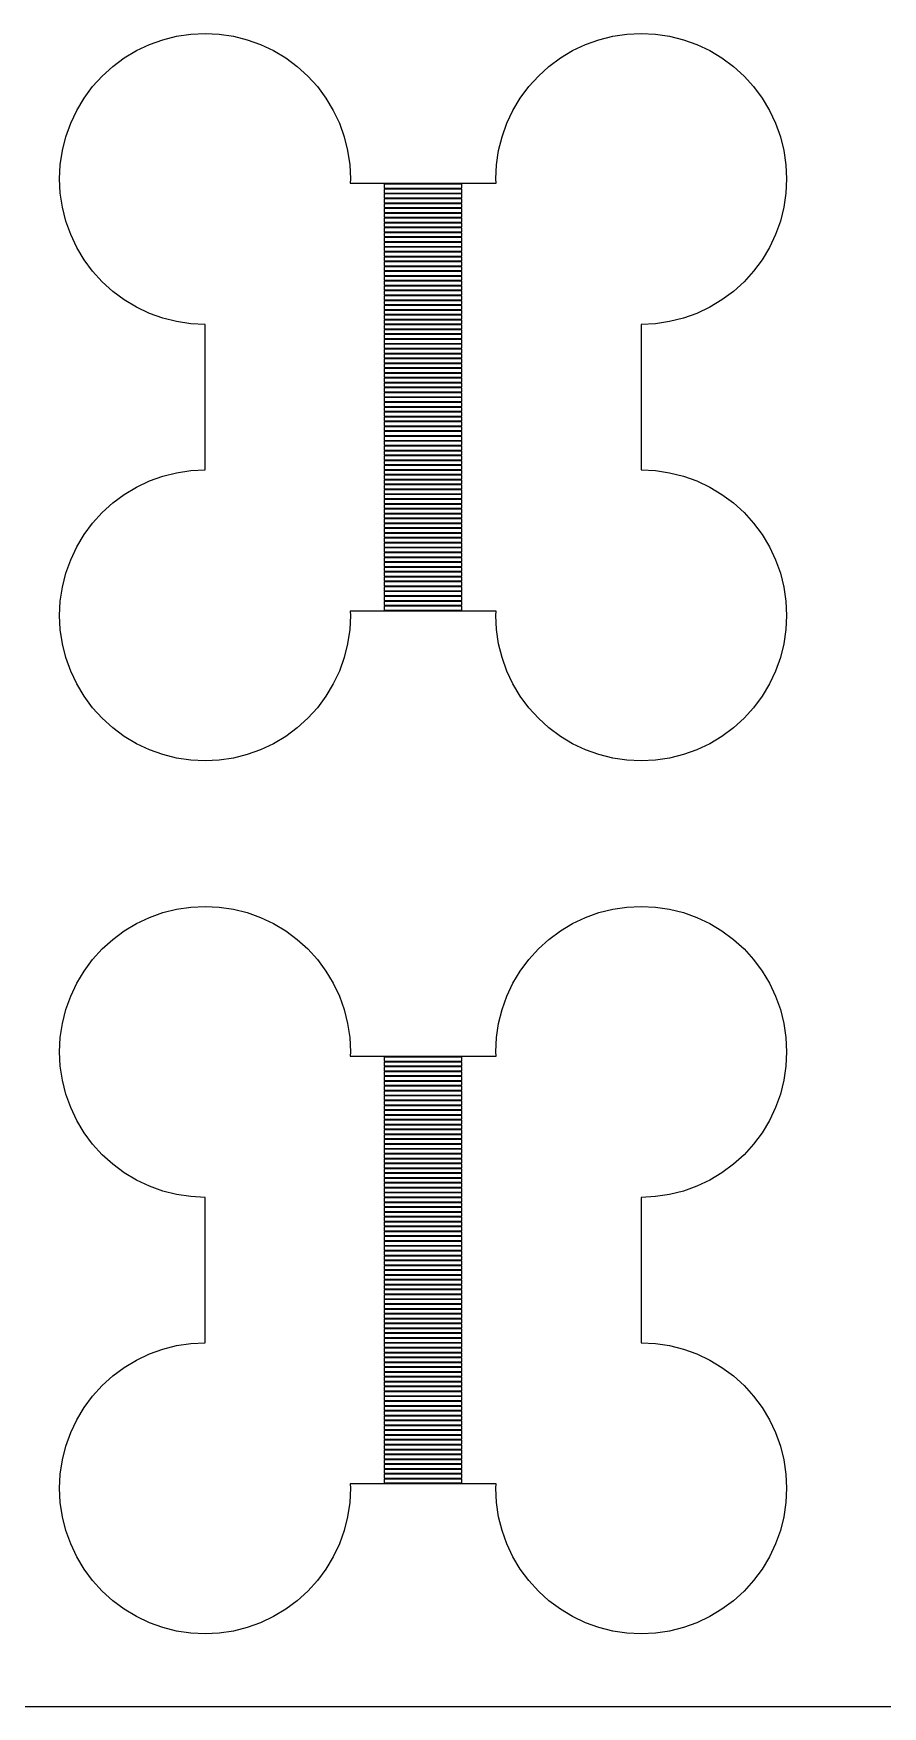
# Model space of a CAD drawing. Header units: metres. Extents: x -4 to 104, y -4 to 68.
# Drawn here: x 4.98 to 13.74, y -4.5 to 12.75 of the extents above; entities that cross this region are included whole.
import ezdxf

# ---------------------------------------------------------------- set-up
doc = ezdxf.new("R2010")
doc.units = ezdxf.units.M

msp = doc.modelspace()

# ---------------------------------------------------------------- linework, layer by layer
for p, q in [((6.04291, 12.5729), (6.17598, 12.6358)), ((6.17598, 12.6358), (6.31458, 12.6854)), ((6.31458, 12.6854), (6.45737, 12.7212)), ((6.45737, 12.7212), (6.60298, 12.7428)), ((6.60298, 12.7428), (6.75, 12.75)), ((6.75, 12.75), (6.89703, 12.7428)), ((6.89703, 12.7428), (7.04265, 12.7212)), ((7.04265, 12.7212), (7.18544, 12.6854)), ((7.18544, 12.6854), (7.32404, 12.6358)), ((7.32404, 12.6358), (7.45711, 12.5729)), ((10.5429, 12.5729), (10.676, 12.6358)), ((10.676, 12.6358), (10.8146, 12.6854)), ((10.8146, 12.6854), (10.9574, 12.7212)), ((10.9574, 12.7212), (11.103, 12.7428)), ((11.103, 12.7428), (11.25, 12.75)), ((11.25, 12.75), (11.397, 12.7428)), ((11.397, 12.7428), (11.5426, 12.7212)), ((11.5426, 12.7212), (11.6854, 12.6854)), ((11.6854, 12.6854), (11.824, 12.6358)), ((11.824, 12.6358), (11.9571, 12.5729)), ((5.79842, 12.4095), (5.91666, 12.4972)), ((5.91666, 12.4972), (6.04291, 12.5729)), ((7.45711, 12.5729), (7.58336, 12.4972)), ((7.58336, 12.4972), (7.7016, 12.4095)), ((10.2984, 12.4095), (10.4166, 12.4972)), ((10.4166, 12.4972), (10.5429, 12.5729)), ((11.9571, 12.5729), (12.0833, 12.4972)), ((12.0833, 12.4972), (12.2016, 12.4095)), ((5.59048, 12.2016), (5.68935, 12.3107)), ((5.68935, 12.3107), (5.79842, 12.4095)), ((7.7016, 12.4095), (7.81067, 12.3107)), ((7.81067, 12.3107), (7.90953, 12.2016)), ((10.0905, 12.2016), (10.1893, 12.3107)), ((10.1893, 12.3107), (10.2984, 12.4095)), ((12.2016, 12.4095), (12.3107, 12.3107)), ((12.3107, 12.3107), (12.4095, 12.2016)), ((5.42712, 11.9571), (5.50281, 12.0833)), ((5.50281, 12.0833), (5.59048, 12.2016)), ((7.90953, 12.2016), (7.99721, 12.0833)), ((7.99721, 12.0833), (8.07289, 11.9571)), ((9.92711, 11.9571), (10.0028, 12.0833)), ((10.0028, 12.0833), (10.0905, 12.2016)), ((12.4095, 12.2016), (12.4972, 12.0833)), ((12.4972, 12.0833), (12.5729, 11.9571)), ((5.36418, 11.824), (5.42712, 11.9571)), ((8.07289, 11.9571), (8.13583, 11.824)), ((9.86417, 11.824), (9.92711, 11.9571)), ((12.5729, 11.9571), (12.6358, 11.824)), ((5.31459, 11.6854), (5.36418, 11.824)), ((8.13583, 11.824), (8.18542, 11.6854)), ((9.81458, 11.6854), (9.86417, 11.824)), ((12.6358, 11.824), (12.6854, 11.6854)), ((5.27882, 11.5426), (5.31459, 11.6854)), ((8.18542, 11.6854), (8.22119, 11.5426)), ((9.77881, 11.5426), (9.81458, 11.6854)), ((12.6854, 11.6854), (12.7212, 11.5426)), ((5.25, 11.25), (5.25723, 11.397)), ((5.25723, 11.397), (5.27882, 11.5426)), ((8.22119, 11.5426), (8.24278, 11.397)), ((8.24278, 11.397), (8.25, 11.25)), ((9.75, 11.25), (9.75722, 11.397)), ((9.75722, 11.397), (9.77881, 11.5426)), ((12.7212, 11.5426), (12.7428, 11.397)), ((12.7428, 11.397), (12.75, 11.25)), ((5.25723, 11.103), (5.25, 11.25)), ((8.25, 11.25), (8.24779, 11.205)), ((9.75221, 11.205), (9.75, 11.25)), ((12.75, 11.25), (12.7428, 11.103)), ((5.27882, 10.9574), (5.25723, 11.103)), ((8.24779, 11.205), (9.75221, 11.205)), ((9.39999, 11.195), (8.60001, 11.195)), ((8.60001, 11.195), (8.60001, 11.155)), ((8.60001, 11.155), (9.39999, 11.155)), ((9.39999, 11.145), (8.60001, 11.145)), ((8.60001, 11.145), (8.60001, 11.105)), ((8.60001, 11.105), (9.39999, 11.105)), ((9.39999, 11.095), (8.60001, 11.095)), ((8.60001, 11.095), (8.60001, 11.055)), ((8.60001, 11.055), (9.39999, 11.055)), ((9.39999, 11.045), (8.60001, 11.045)), ((8.60001, 11.045), (8.60001, 11.005)), ((9.39999, 11.155), (9.39999, 11.195)), ((9.39999, 11.105), (9.39999, 11.145)), ((9.39999, 11.055), (9.39999, 11.095)), ((9.39999, 11.005), (9.39999, 11.045)), ((12.7428, 11.103), (12.7212, 10.9574)), ((5.31459, 10.8146), (5.27882, 10.9574)), ((8.60001, 11.005), (9.39999, 11.005)), ((9.39999, 10.995), (8.60001, 10.995)), ((8.60001, 10.995), (8.60001, 10.955)), ((8.60001, 10.955), (9.39999, 10.955)), ((9.39999, 10.945), (8.60001, 10.945)), ((8.60001, 10.945), (8.60001, 10.905)), ((8.60001, 10.905), (9.39999, 10.905)), ((9.39999, 10.895), (8.60001, 10.895)), ((8.60001, 10.895), (8.60001, 10.855)), ((9.39999, 10.955), (9.39999, 10.995)), ((9.39999, 10.905), (9.39999, 10.945)), ((9.39999, 10.855), (9.39999, 10.895)), ((12.7212, 10.9574), (12.6854, 10.8146)), ((5.36418, 10.676), (5.31459, 10.8146)), ((8.60001, 10.855), (9.39999, 10.855)), ((9.39999, 10.845), (8.60001, 10.845)), ((8.60001, 10.845), (8.60001, 10.805)), ((8.60001, 10.805), (9.39999, 10.805)), ((9.39999, 10.795), (8.60001, 10.795)), ((8.60001, 10.795), (8.60001, 10.755)), ((8.60001, 10.755), (9.39999, 10.755)), ((9.39999, 10.745), (8.60001, 10.745)), ((8.60001, 10.745), (8.60001, 10.705)), ((8.60001, 10.705), (9.39999, 10.705)), ((9.39999, 10.695), (8.60001, 10.695)), ((8.60001, 10.695), (8.60001, 10.655)), ((9.39999, 10.805), (9.39999, 10.845)), ((9.39999, 10.755), (9.39999, 10.795)), ((9.39999, 10.705), (9.39999, 10.745)), ((9.39999, 10.655), (9.39999, 10.695)), ((12.6854, 10.8146), (12.6358, 10.676)), ((5.42712, 10.5429), (5.36418, 10.676)), ((5.50281, 10.4166), (5.42712, 10.5429)), ((8.60001, 10.655), (9.39999, 10.655)), ((9.39999, 10.645), (8.60001, 10.645)), ((8.60001, 10.645), (8.60001, 10.605)), ((8.60001, 10.605), (9.39999, 10.605)), ((9.39999, 10.595), (8.60001, 10.595)), ((8.60001, 10.595), (8.60001, 10.555)), ((8.60001, 10.555), (9.39999, 10.555)), ((9.39999, 10.545), (8.60001, 10.545)), ((8.60001, 10.545), (8.60001, 10.505)), ((9.39999, 10.605), (9.39999, 10.645)), ((9.39999, 10.555), (9.39999, 10.595)), ((9.39999, 10.505), (9.39999, 10.545)), ((12.5729, 10.5429), (12.4972, 10.4166)), ((12.6358, 10.676), (12.5729, 10.5429)), ((5.59048, 10.2984), (5.50281, 10.4166)), ((8.60001, 10.505), (9.39999, 10.505)), ((9.39999, 10.495), (8.60001, 10.495)), ((8.60001, 10.495), (8.60001, 10.455)), ((8.60001, 10.455), (9.39999, 10.455)), ((9.39999, 10.445), (8.60001, 10.445)), ((8.60001, 10.445), (8.60001, 10.405)), ((8.60001, 10.405), (9.39999, 10.405)), ((9.39999, 10.395), (8.60001, 10.395)), ((8.60001, 10.395), (8.60001, 10.355)), ((8.60001, 10.355), (9.39999, 10.355)), ((9.39999, 10.455), (9.39999, 10.495)), ((9.39999, 10.405), (9.39999, 10.445)), ((9.39999, 10.355), (9.39999, 10.395)), ((12.4972, 10.4166), (12.4095, 10.2984)), ((5.68935, 10.1893), (5.59048, 10.2984)), ((5.79842, 10.0905), (5.68935, 10.1893)), ((9.39999, 10.345), (8.60001, 10.345)), ((8.60001, 10.345), (8.60001, 10.305)), ((8.60001, 10.305), (9.39999, 10.305)), ((9.39999, 10.295), (8.60001, 10.295)), ((8.60001, 10.295), (8.60001, 10.255)), ((8.60001, 10.255), (9.39999, 10.255)), ((9.39999, 10.245), (8.60001, 10.245)), ((8.60001, 10.245), (8.60001, 10.205)), ((8.60001, 10.205), (9.39999, 10.205)), ((9.39999, 10.195), (8.60001, 10.195)), ((8.60001, 10.195), (8.60001, 10.155)), ((9.39999, 10.305), (9.39999, 10.345)), ((9.39999, 10.255), (9.39999, 10.295)), ((9.39999, 10.205), (9.39999, 10.245)), ((9.39999, 10.155), (9.39999, 10.195)), ((12.3107, 10.1893), (12.2016, 10.0905)), ((12.4095, 10.2984), (12.3107, 10.1893)), ((5.91666, 10.0028), (5.79842, 10.0905)), ((8.60001, 10.155), (9.39999, 10.155)), ((9.39999, 10.145), (8.60001, 10.145)), ((8.60001, 10.145), (8.60001, 10.105)), ((8.60001, 10.105), (9.39999, 10.105)), ((9.39999, 10.095), (8.60001, 10.095)), ((8.60001, 10.095), (8.60001, 10.055)), ((8.60001, 10.055), (9.39999, 10.055)), ((9.39999, 10.045), (8.60001, 10.045)), ((8.60001, 10.045), (8.60001, 10.005)), ((8.60001, 10.005), (9.39999, 10.005)), ((9.39999, 10.105), (9.39999, 10.145)), ((9.39999, 10.055), (9.39999, 10.095)), ((9.39999, 10.005), (9.39999, 10.045)), ((12.2016, 10.0905), (12.0833, 10.0028)), ((6.04291, 9.92711), (5.91666, 10.0028)), ((6.17598, 9.86417), (6.04291, 9.92711)), ((6.31458, 9.81458), (6.17598, 9.86417)), ((9.39999, 9.995), (8.60001, 9.995)), ((8.60001, 9.995), (8.60001, 9.95499)), ((8.60001, 9.95499), (9.39999, 9.95499)), ((9.39999, 9.94499), (8.60001, 9.94499)), ((8.60001, 9.94499), (8.60001, 9.905)), ((8.60001, 9.905), (9.39999, 9.905)), ((9.39999, 9.89499), (8.60001, 9.89499)), ((8.60001, 9.89499), (8.60001, 9.855)), ((8.60001, 9.855), (9.39999, 9.855)), ((9.39999, 9.84499), (8.60001, 9.84499)), ((8.60001, 9.84499), (8.60001, 9.80499)), ((9.39999, 9.95499), (9.39999, 9.995)), ((9.39999, 9.905), (9.39999, 9.94499)), ((9.39999, 9.855), (9.39999, 9.89499)), ((9.39999, 9.80499), (9.39999, 9.84499)), ((11.824, 9.86417), (11.6854, 9.81458)), ((11.9571, 9.92711), (11.824, 9.86417)), ((12.0833, 10.0028), (11.9571, 9.92711)), ((6.45737, 9.77881), (6.31458, 9.81458)), ((6.60298, 9.75722), (6.45737, 9.77881)), ((6.75, 9.75), (6.60298, 9.75722)), ((6.75, 8.25), (6.75, 9.75)), ((8.60001, 9.80499), (9.39999, 9.80499)), ((9.39999, 9.795), (8.60001, 9.795)), ((8.60001, 9.795), (8.60001, 9.75499)), ((8.60001, 9.75499), (9.39999, 9.75499)), ((9.39999, 9.745), (8.60001, 9.745)), ((8.60001, 9.745), (8.60001, 9.70499)), ((8.60001, 9.70499), (9.39999, 9.70499)), ((9.39999, 9.69499), (8.60001, 9.69499)), ((8.60001, 9.69499), (8.60001, 9.655)), ((9.39999, 9.75499), (9.39999, 9.795)), ((9.39999, 9.70499), (9.39999, 9.745)), ((9.39999, 9.655), (9.39999, 9.69499)), ((11.397, 9.75722), (11.25, 9.75)), ((11.25, 9.75), (11.25, 8.25)), ((11.5426, 9.77881), (11.397, 9.75722)), ((11.6854, 9.81458), (11.5426, 9.77881)), ((8.60001, 9.655), (9.39999, 9.655)), ((9.39999, 9.64499), (8.60001, 9.64499)), ((8.60001, 9.64499), (8.60001, 9.605)), ((8.60001, 9.605), (9.39999, 9.605)), ((9.39999, 9.59499), (8.60001, 9.59499)), ((8.60001, 9.59499), (8.60001, 9.55499)), ((8.60001, 9.55499), (9.39999, 9.55499)), ((9.39999, 9.545), (8.60001, 9.545)), ((8.60001, 9.545), (8.60001, 9.50499)), ((8.60001, 9.50499), (9.39999, 9.50499)), ((9.39999, 9.495), (8.60001, 9.495)), ((8.60001, 9.495), (8.60001, 9.45499)), ((9.39999, 9.605), (9.39999, 9.64499)), ((9.39999, 9.55499), (9.39999, 9.59499)), ((9.39999, 9.50499), (9.39999, 9.545)), ((9.39999, 9.45499), (9.39999, 9.495)), ((8.60001, 9.45499), (9.39999, 9.45499)), ((9.39999, 9.44499), (8.60001, 9.44499)), ((8.60001, 9.44499), (8.60001, 9.405)), ((8.60001, 9.405), (9.39999, 9.405)), ((9.39999, 9.39499), (8.60001, 9.39499)), ((8.60001, 9.39499), (8.60001, 9.355)), ((8.60001, 9.355), (9.39999, 9.355)), ((9.39999, 9.34499), (8.60001, 9.34499)), ((8.60001, 9.34499), (8.60001, 9.30499)), ((9.39999, 9.405), (9.39999, 9.44499)), ((9.39999, 9.355), (9.39999, 9.39499)), ((9.39999, 9.30499), (9.39999, 9.34499)), ((8.60001, 9.30499), (9.39999, 9.30499)), ((9.39999, 9.295), (8.60001, 9.295)), ((8.60001, 9.295), (8.60001, 9.25499)), ((8.60001, 9.25499), (9.39999, 9.25499)), ((9.39999, 9.245), (8.60001, 9.245)), ((8.60001, 9.245), (8.60001, 9.20499)), ((8.60001, 9.20499), (9.39999, 9.20499)), ((9.39999, 9.19499), (8.60001, 9.19499)), ((8.60001, 9.19499), (8.60001, 9.155)), ((8.60001, 9.155), (9.39999, 9.155)), ((9.39999, 9.14499), (8.60001, 9.14499)), ((8.60001, 9.14499), (8.60001, 9.105)), ((9.39999, 9.25499), (9.39999, 9.295)), ((9.39999, 9.20499), (9.39999, 9.245)), ((9.39999, 9.155), (9.39999, 9.19499)), ((9.39999, 9.105), (9.39999, 9.14499)), ((8.60001, 9.105), (9.39999, 9.105)), ((9.39999, 9.09499), (8.60001, 9.09499)), ((8.60001, 9.09499), (8.60001, 9.05499)), ((8.60001, 9.05499), (9.39999, 9.05499)), ((9.39999, 9.045), (8.60001, 9.045)), ((8.60001, 9.045), (8.60001, 9.00499)), ((8.60001, 9.00499), (9.39999, 9.00499)), ((9.39999, 8.99501), (8.60001, 8.99501)), ((8.60001, 8.99501), (8.60001, 8.955)), ((9.39999, 9.05499), (9.39999, 9.09499)), ((9.39999, 9.00499), (9.39999, 9.045)), ((9.39999, 8.955), (9.39999, 8.99501)), ((8.60001, 8.955), (9.39999, 8.955)), ((9.39999, 8.94501), (8.60001, 8.94501)), ((8.60001, 8.94501), (8.60001, 8.90501)), ((8.60001, 8.90501), (9.39999, 8.90501)), ((9.39999, 8.895), (8.60001, 8.895)), ((8.60001, 8.895), (8.60001, 8.85501)), ((8.60001, 8.85501), (9.39999, 8.85501)), ((9.39999, 8.845), (8.60001, 8.845)), ((8.60001, 8.845), (8.60001, 8.80501)), ((8.60001, 8.80501), (9.39999, 8.80501)), ((9.39999, 8.90501), (9.39999, 8.94501)), ((9.39999, 8.85501), (9.39999, 8.895)), ((9.39999, 8.80501), (9.39999, 8.845)), ((9.39999, 8.79501), (8.60001, 8.79501)), ((8.60001, 8.79501), (8.60001, 8.755)), ((8.60001, 8.755), (9.39999, 8.755)), ((9.39999, 8.74501), (8.60001, 8.74501)), ((8.60001, 8.74501), (8.60001, 8.705)), ((8.60001, 8.705), (9.39999, 8.705)), ((9.39999, 8.69501), (8.60001, 8.69501)), ((8.60001, 8.69501), (8.60001, 8.65501)), ((8.60001, 8.65501), (9.39999, 8.65501)), ((9.39999, 8.645), (8.60001, 8.645)), ((8.60001, 8.645), (8.60001, 8.60501)), ((9.39999, 8.755), (9.39999, 8.79501)), ((9.39999, 8.705), (9.39999, 8.74501)), ((9.39999, 8.65501), (9.39999, 8.69501)), ((9.39999, 8.60501), (9.39999, 8.645)), ((8.60001, 8.60501), (9.39999, 8.60501)), ((9.39999, 8.595), (8.60001, 8.595)), ((8.60001, 8.595), (8.60001, 8.55501)), ((8.60001, 8.55501), (9.39999, 8.55501)), ((9.39999, 8.54501), (8.60001, 8.54501)), ((8.60001, 8.54501), (8.60001, 8.505)), ((8.60001, 8.505), (9.39999, 8.505)), ((9.39999, 8.49501), (8.60001, 8.49501)), ((8.60001, 8.49501), (8.60001, 8.455)), ((8.60001, 8.455), (9.39999, 8.455)), ((9.39999, 8.55501), (9.39999, 8.595)), ((9.39999, 8.505), (9.39999, 8.54501)), ((9.39999, 8.455), (9.39999, 8.49501)), ((9.39999, 8.44501), (8.60001, 8.44501)), ((8.60001, 8.44501), (8.60001, 8.40501)), ((8.60001, 8.40501), (9.39999, 8.40501)), ((9.39999, 8.395), (8.60001, 8.395)), ((8.60001, 8.395), (8.60001, 8.35501)), ((8.60001, 8.35501), (9.39999, 8.35501)), ((9.39999, 8.345), (8.60001, 8.345)), ((8.60001, 8.345), (8.60001, 8.30501)), ((8.60001, 8.30501), (9.39999, 8.30501)), ((9.39999, 8.29501), (8.60001, 8.29501)), ((8.60001, 8.29501), (8.60001, 8.255)), ((9.39999, 8.40501), (9.39999, 8.44501)), ((9.39999, 8.35501), (9.39999, 8.395)), ((9.39999, 8.30501), (9.39999, 8.345)), ((9.39999, 8.255), (9.39999, 8.29501)), ((6.04291, 8.07289), (6.17598, 8.13583)), ((6.17598, 8.13583), (6.31458, 8.18542)), ((6.31458, 8.18542), (6.45737, 8.22119)), ((6.45737, 8.22119), (6.60298, 8.24278)), ((6.60298, 8.24278), (6.75, 8.25)), ((8.60001, 8.255), (9.39999, 8.255)), ((9.39999, 8.24501), (8.60001, 8.24501)), ((8.60001, 8.24501), (8.60001, 8.205)), ((8.60001, 8.205), (9.39999, 8.205)), ((9.39999, 8.19501), (8.60001, 8.19501)), ((8.60001, 8.19501), (8.60001, 8.15501)), ((8.60001, 8.15501), (9.39999, 8.15501)), ((9.39999, 8.145), (8.60001, 8.145)), ((8.60001, 8.145), (8.60001, 8.10501)), ((9.39999, 8.205), (9.39999, 8.24501)), ((9.39999, 8.15501), (9.39999, 8.19501)), ((9.39999, 8.10501), (9.39999, 8.145)), ((11.25, 8.25), (11.397, 8.24278)), ((11.397, 8.24278), (11.5426, 8.22119)), ((11.5426, 8.22119), (11.6854, 8.18542)), ((11.6854, 8.18542), (11.824, 8.13583)), ((11.824, 8.13583), (11.9571, 8.07289)), ((5.79842, 7.90953), (5.91666, 7.99721)), ((5.91666, 7.99721), (6.04291, 8.07289)), ((8.60001, 8.10501), (9.39999, 8.10501)), ((9.39999, 8.095), (8.60001, 8.095)), ((8.60001, 8.095), (8.60001, 8.05501)), ((8.60001, 8.05501), (9.39999, 8.05501)), ((9.39999, 8.04501), (8.60001, 8.04501)), ((8.60001, 8.04501), (8.60001, 8.005)), ((8.60001, 8.005), (9.39999, 8.005)), ((9.39999, 7.99501), (8.60001, 7.99501)), ((8.60001, 7.99501), (8.60001, 7.955)), ((8.60001, 7.955), (9.39999, 7.955)), ((9.39999, 7.94501), (8.60001, 7.94501)), ((8.60001, 7.94501), (8.60001, 7.90501)), ((9.39999, 8.05501), (9.39999, 8.095)), ((9.39999, 8.005), (9.39999, 8.04501)), ((9.39999, 7.955), (9.39999, 7.99501)), ((9.39999, 7.90501), (9.39999, 7.94501)), ((11.9571, 8.07289), (12.0833, 7.99721)), ((12.0833, 7.99721), (12.2016, 7.90953)), ((5.59048, 7.7016), (5.68935, 7.81067)), ((5.68935, 7.81067), (5.79842, 7.90953)), ((8.60001, 7.90501), (9.39999, 7.90501)), ((9.39999, 7.895), (8.60001, 7.895)), ((8.60001, 7.895), (8.60001, 7.85501)), ((8.60001, 7.85501), (9.39999, 7.85501)), ((9.39999, 7.845), (8.60001, 7.845)), ((8.60001, 7.845), (8.60001, 7.80501)), ((8.60001, 7.80501), (9.39999, 7.80501)), ((9.39999, 7.79501), (8.60001, 7.79501)), ((8.60001, 7.79501), (8.60001, 7.755)), ((9.39999, 7.85501), (9.39999, 7.895)), ((9.39999, 7.80501), (9.39999, 7.845)), ((9.39999, 7.755), (9.39999, 7.79501)), ((12.2016, 7.90953), (12.3107, 7.81067)), ((12.3107, 7.81067), (12.4095, 7.7016)), ((5.50281, 7.58336), (5.59048, 7.7016)), ((8.60001, 7.755), (9.39999, 7.755)), ((9.39999, 7.74501), (8.60001, 7.74501)), ((8.60001, 7.74501), (8.60001, 7.705)), ((8.60001, 7.705), (9.39999, 7.705)), ((9.39999, 7.69501), (8.60001, 7.69501)), ((8.60001, 7.69501), (8.60001, 7.65501)), ((8.60001, 7.65501), (9.39999, 7.65501)), ((9.39999, 7.645), (8.60001, 7.645)), ((8.60001, 7.645), (8.60001, 7.60501)), ((8.60001, 7.60501), (9.39999, 7.60501)), ((9.39999, 7.595), (8.60001, 7.595)), ((8.60001, 7.595), (8.60001, 7.55501)), ((9.39999, 7.705), (9.39999, 7.74501)), ((9.39999, 7.65501), (9.39999, 7.69501)), ((9.39999, 7.60501), (9.39999, 7.645)), ((9.39999, 7.55501), (9.39999, 7.595)), ((12.4095, 7.7016), (12.4972, 7.58336)), ((5.36418, 7.32404), (5.42712, 7.45711)), ((5.42712, 7.45711), (5.50281, 7.58336)), ((8.60001, 7.55501), (9.39999, 7.55501)), ((9.39999, 7.54501), (8.60001, 7.54501)), ((8.60001, 7.54501), (8.60001, 7.505)), ((8.60001, 7.505), (9.39999, 7.505)), ((9.39999, 7.49501), (8.60001, 7.49501)), ((8.60001, 7.49501), (8.60001, 7.455)), ((8.60001, 7.455), (9.39999, 7.455)), ((9.39999, 7.44501), (8.60001, 7.44501)), ((8.60001, 7.44501), (8.60001, 7.40501)), ((9.39999, 7.505), (9.39999, 7.54501)), ((9.39999, 7.455), (9.39999, 7.49501)), ((9.39999, 7.40501), (9.39999, 7.44501)), ((12.4972, 7.58336), (12.5729, 7.45711)), ((12.5729, 7.45711), (12.6358, 7.32404)), ((5.31459, 7.18544), (5.36418, 7.32404)), ((8.60001, 7.40501), (9.39999, 7.40501)), ((9.39999, 7.395), (8.60001, 7.395)), ((8.60001, 7.395), (8.60001, 7.35501)), ((8.60001, 7.35501), (9.39999, 7.35501)), ((9.39999, 7.345), (8.60001, 7.345)), ((8.60001, 7.345), (8.60001, 7.30501)), ((8.60001, 7.30501), (9.39999, 7.30501)), ((9.39999, 7.29501), (8.60001, 7.29501)), ((8.60001, 7.29501), (8.60001, 7.255)), ((8.60001, 7.255), (9.39999, 7.255)), ((9.39999, 7.24501), (8.60001, 7.24501)), ((8.60001, 7.24501), (8.60001, 7.205)), ((9.39999, 7.35501), (9.39999, 7.395)), ((9.39999, 7.30501), (9.39999, 7.345)), ((9.39999, 7.255), (9.39999, 7.29501)), ((9.39999, 7.205), (9.39999, 7.24501)), ((12.6358, 7.32404), (12.6854, 7.18544)), ((5.27882, 7.04265), (5.31459, 7.18544)), ((8.60001, 7.205), (9.39999, 7.205)), ((9.39999, 7.19501), (8.60001, 7.19501)), ((8.60001, 7.19501), (8.60001, 7.15501)), ((8.60001, 7.15501), (9.39999, 7.15501)), ((9.39999, 7.145), (8.60001, 7.145)), ((8.60001, 7.145), (8.60001, 7.10501)), ((8.60001, 7.10501), (9.39999, 7.10501)), ((9.39999, 7.095), (8.60001, 7.095)), ((8.60001, 7.095), (8.60001, 7.05501)), ((9.39999, 7.15501), (9.39999, 7.19501)), ((9.39999, 7.10501), (9.39999, 7.145)), ((9.39999, 7.05501), (9.39999, 7.095)), ((12.6854, 7.18544), (12.7212, 7.04265)), ((5.25723, 6.89703), (5.27882, 7.04265)), ((8.60001, 7.05501), (9.39999, 7.05501)), ((9.39999, 7.04501), (8.60001, 7.04501)), ((8.60001, 7.04501), (8.60001, 7.005)), ((8.60001, 7.005), (9.39999, 7.005)), ((9.39999, 6.99501), (8.60001, 6.99501)), ((8.60001, 6.99501), (8.60001, 6.955)), ((8.60001, 6.955), (9.39999, 6.955)), ((9.39999, 6.94501), (8.60001, 6.94501)), ((8.60001, 6.94501), (8.60001, 6.90501)), ((8.60001, 6.90501), (9.39999, 6.90501)), ((9.39999, 7.005), (9.39999, 7.04501)), ((9.39999, 6.955), (9.39999, 6.99501)), ((9.39999, 6.90501), (9.39999, 6.94501)), ((12.7212, 7.04265), (12.7428, 6.89703)), ((5.25, 6.75), (5.25723, 6.89703)), ((5.25723, 6.60298), (5.25, 6.75)), ((8.25, 6.75), (8.24278, 6.60298)), ((9.75221, 6.79501), (8.24779, 6.79501)), ((8.24779, 6.79501), (8.25, 6.75)), ((9.39999, 6.895), (8.60001, 6.895)), ((8.60001, 6.895), (8.60001, 6.85501)), ((8.60001, 6.85501), (9.39999, 6.85501)), ((9.39999, 6.845), (8.60001, 6.845)), ((8.60001, 6.845), (8.60001, 6.80501)), ((8.60001, 6.80501), (9.39999, 6.80501)), ((9.39999, 6.85501), (9.39999, 6.895)), ((9.39999, 6.80501), (9.39999, 6.845)), ((9.75, 6.75), (9.75221, 6.79501)), ((9.75722, 6.60298), (9.75, 6.75)), ((12.7428, 6.89703), (12.75, 6.75)), ((12.75, 6.75), (12.7428, 6.60298)), ((5.27882, 6.45737), (5.25723, 6.60298)), ((8.24278, 6.60298), (8.22119, 6.45737)), ((9.77881, 6.45737), (9.75722, 6.60298)), ((12.7428, 6.60298), (12.7212, 6.45737)), ((5.31459, 6.31458), (5.27882, 6.45737)), ((8.22119, 6.45737), (8.18542, 6.31458)), ((9.81458, 6.31458), (9.77881, 6.45737)), ((12.7212, 6.45737), (12.6854, 6.31458)), ((5.36418, 6.17598), (5.31459, 6.31458)), ((8.18542, 6.31458), (8.13583, 6.17598)), ((9.86417, 6.17598), (9.81458, 6.31458)), ((12.6854, 6.31458), (12.6358, 6.17598)), ((5.42712, 6.04291), (5.36418, 6.17598)), ((5.50281, 5.91666), (5.42712, 6.04291)), ((8.07289, 6.04291), (7.99721, 5.91666)), ((8.13583, 6.17598), (8.07289, 6.04291)), ((9.92711, 6.04291), (9.86417, 6.17598)), ((10.0028, 5.91666), (9.92711, 6.04291)), ((12.5729, 6.04291), (12.4972, 5.91666)), ((12.6358, 6.17598), (12.5729, 6.04291)), ((5.59048, 5.79842), (5.50281, 5.91666)), ((7.99721, 5.91666), (7.90953, 5.79842)), ((10.0905, 5.79842), (10.0028, 5.91666)), ((12.4972, 5.91666), (12.4095, 5.79842)), ((5.68935, 5.68935), (5.59048, 5.79842)), ((7.90953, 5.79842), (7.81067, 5.68935)), ((10.1893, 5.68935), (10.0905, 5.79842)), ((12.4095, 5.79842), (12.3107, 5.68935)), ((5.79842, 5.59048), (5.68935, 5.68935)), ((5.91666, 5.50281), (5.79842, 5.59048)), ((7.7016, 5.59048), (7.58336, 5.50281)), ((7.81067, 5.68935), (7.7016, 5.59048)), ((10.2984, 5.59048), (10.1893, 5.68935)), ((10.4166, 5.50281), (10.2984, 5.59048)), ((12.2016, 5.59048), (12.0833, 5.50281)), ((12.3107, 5.68935), (12.2016, 5.59048)), ((6.04291, 5.42712), (5.91666, 5.50281)), ((6.17598, 5.36418), (6.04291, 5.42712)), ((6.31458, 5.31459), (6.17598, 5.36418)), ((7.32404, 5.36418), (7.18544, 5.31459)), ((7.45711, 5.42712), (7.32404, 5.36418)), ((7.58336, 5.50281), (7.45711, 5.42712)), ((10.5429, 5.42712), (10.4166, 5.50281)), ((10.676, 5.36418), (10.5429, 5.42712)), ((10.8146, 5.31459), (10.676, 5.36418)), ((11.824, 5.36418), (11.6854, 5.31459)), ((11.9571, 5.42712), (11.824, 5.36418)), ((12.0833, 5.50281), (11.9571, 5.42712)), ((6.45737, 5.27882), (6.31458, 5.31459)), ((6.60298, 5.25723), (6.45737, 5.27882)), ((6.75, 5.25), (6.60298, 5.25723)), ((6.89703, 5.25723), (6.75, 5.25)), ((7.04265, 5.27882), (6.89703, 5.25723)), ((7.18544, 5.31459), (7.04265, 5.27882)), ((10.9574, 5.27882), (10.8146, 5.31459)), ((11.103, 5.25723), (10.9574, 5.27882)), ((11.25, 5.25), (11.103, 5.25723)), ((11.397, 5.25723), (11.25, 5.25)), ((11.5426, 5.27882), (11.397, 5.25723)), ((11.6854, 5.31459), (11.5426, 5.27882)), ((6.04291, 3.57288), (6.17598, 3.63582)), ((6.17598, 3.63582), (6.31458, 3.68541)), ((6.31458, 3.68541), (6.45737, 3.72118)), ((6.45737, 3.72118), (6.60298, 3.74277)), ((6.60298, 3.74277), (6.75, 3.75)), ((6.75, 3.75), (6.89703, 3.74277)), ((6.89703, 3.74277), (7.04265, 3.72118)), ((7.04265, 3.72118), (7.18544, 3.68541)), ((7.18544, 3.68541), (7.32404, 3.63582)), ((7.32404, 3.63582), (7.45711, 3.57288)), ((10.5429, 3.57288), (10.676, 3.63582)), ((10.676, 3.63582), (10.8146, 3.68541)), ((10.8146, 3.68541), (10.9574, 3.72118)), ((10.9574, 3.72118), (11.103, 3.74277)), ((11.103, 3.74277), (11.25, 3.75)), ((11.25, 3.75), (11.397, 3.74277)), ((11.397, 3.74277), (11.5426, 3.72118)), ((11.5426, 3.72118), (11.6854, 3.68541)), ((11.6854, 3.68541), (11.824, 3.63582)), ((11.824, 3.63582), (11.9571, 3.57288)), ((5.79842, 3.40952), (5.91666, 3.49719)), ((5.91666, 3.49719), (6.04291, 3.57288)), ((7.45711, 3.57288), (7.58336, 3.49719)), ((7.58336, 3.49719), (7.7016, 3.40952)), ((10.2984, 3.40952), (10.4166, 3.49719)), ((10.4166, 3.49719), (10.5429, 3.57288)), ((11.9571, 3.57288), (12.0833, 3.49719)), ((12.0833, 3.49719), (12.2016, 3.40952)), ((5.59048, 3.20158), (5.68935, 3.31065)), ((5.68935, 3.31065), (5.79842, 3.40952)), ((7.7016, 3.40952), (7.81067, 3.31065)), ((7.81067, 3.31065), (7.90953, 3.20158)), ((10.0905, 3.20158), (10.1893, 3.31065)), ((10.1893, 3.31065), (10.2984, 3.40952)), ((12.2016, 3.40952), (12.3107, 3.31065)), ((12.3107, 3.31065), (12.4095, 3.20158)), ((5.50281, 3.08334), (5.59048, 3.20158)), ((7.90953, 3.20158), (7.99721, 3.08334)), ((10.0028, 3.08334), (10.0905, 3.20158)), ((12.4095, 3.20158), (12.4972, 3.08334)), ((5.36418, 2.82402), (5.42712, 2.95709)), ((5.42712, 2.95709), (5.50281, 3.08334)), ((7.99721, 3.08334), (8.07289, 2.95709)), ((8.07289, 2.95709), (8.13583, 2.82402)), ((9.86417, 2.82402), (9.92711, 2.95709)), ((9.92711, 2.95709), (10.0028, 3.08334)), ((12.4972, 3.08334), (12.5729, 2.95709)), ((12.5729, 2.95709), (12.6358, 2.82402)), ((5.31459, 2.68542), (5.36418, 2.82402)), ((8.13583, 2.82402), (8.18542, 2.68542)), ((9.81458, 2.68542), (9.86417, 2.82402)), ((12.6358, 2.82402), (12.6854, 2.68542)), ((5.27882, 2.54263), (5.31459, 2.68542)), ((8.18542, 2.68542), (8.22119, 2.54263)), ((9.77881, 2.54263), (9.81458, 2.68542)), ((12.6854, 2.68542), (12.7212, 2.54263)), ((5.25723, 2.39702), (5.27882, 2.54263)), ((8.22119, 2.54263), (8.24278, 2.39702)), ((9.75722, 2.39702), (9.77881, 2.54263)), ((12.7212, 2.54263), (12.7428, 2.39702)), ((5.25, 2.25), (5.25723, 2.39702)), ((5.25723, 2.10297), (5.25, 2.25)), ((8.24278, 2.39702), (8.25, 2.25)), ((8.25, 2.25), (8.24779, 2.20499)), ((9.75, 2.25), (9.75722, 2.39702)), ((9.75221, 2.20499), (9.75, 2.25)), ((12.7428, 2.39702), (12.75, 2.25)), ((12.75, 2.25), (12.7428, 2.10297)), ((5.27882, 1.95735), (5.25723, 2.10297)), ((8.24779, 2.20499), (9.75221, 2.20499)), ((9.39999, 2.19499), (8.60001, 2.19499)), ((8.60001, 2.19499), (8.60001, 2.155)), ((8.60001, 2.155), (9.39999, 2.155)), ((9.39999, 2.14499), (8.60001, 2.14499)), ((8.60001, 2.14499), (8.60001, 2.105)), ((8.60001, 2.105), (9.39999, 2.105)), ((9.39999, 2.09499), (8.60001, 2.09499)), ((8.60001, 2.09499), (8.60001, 2.05499)), ((9.39999, 2.155), (9.39999, 2.19499)), ((9.39999, 2.105), (9.39999, 2.14499)), ((9.39999, 2.05499), (9.39999, 2.09499)), ((12.7428, 2.10297), (12.7212, 1.95735)), ((5.31459, 1.81456), (5.27882, 1.95735)), ((8.60001, 2.05499), (9.39999, 2.05499)), ((9.39999, 2.045), (8.60001, 2.045)), ((8.60001, 2.045), (8.60001, 2.00499)), ((8.60001, 2.00499), (9.39999, 2.00499)), ((9.39999, 1.995), (8.60001, 1.995)), ((8.60001, 1.995), (8.60001, 1.95499)), ((8.60001, 1.95499), (9.39999, 1.95499)), ((9.39999, 1.94499), (8.60001, 1.94499)), ((8.60001, 1.94499), (8.60001, 1.905)), ((8.60001, 1.905), (9.39999, 1.905)), ((9.39999, 2.00499), (9.39999, 2.045)), ((9.39999, 1.95499), (9.39999, 1.995)), ((9.39999, 1.905), (9.39999, 1.94499)), ((12.7212, 1.95735), (12.6854, 1.81456)), ((5.36418, 1.67596), (5.31459, 1.81456)), ((9.39999, 1.89499), (8.60001, 1.89499)), ((8.60001, 1.89499), (8.60001, 1.855)), ((8.60001, 1.855), (9.39999, 1.855)), ((9.39999, 1.84499), (8.60001, 1.84499)), ((8.60001, 1.84499), (8.60001, 1.80499)), ((8.60001, 1.80499), (9.39999, 1.80499)), ((9.39999, 1.795), (8.60001, 1.795)), ((8.60001, 1.795), (8.60001, 1.75499)), ((8.60001, 1.75499), (9.39999, 1.75499)), ((9.39999, 1.745), (8.60001, 1.745)), ((8.60001, 1.745), (8.60001, 1.70499)), ((9.39999, 1.855), (9.39999, 1.89499)), ((9.39999, 1.80499), (9.39999, 1.84499)), ((9.39999, 1.75499), (9.39999, 1.795)), ((9.39999, 1.70499), (9.39999, 1.745)), ((12.6854, 1.81456), (12.6358, 1.67596)), ((5.42712, 1.54289), (5.36418, 1.67596)), ((8.60001, 1.70499), (9.39999, 1.70499)), ((9.39999, 1.69499), (8.60001, 1.69499)), ((8.60001, 1.69499), (8.60001, 1.655)), ((8.60001, 1.655), (9.39999, 1.655)), ((9.39999, 1.64499), (8.60001, 1.64499)), ((8.60001, 1.64499), (8.60001, 1.605)), ((8.60001, 1.605), (9.39999, 1.605)), ((9.39999, 1.59499), (8.60001, 1.59499)), ((8.60001, 1.59499), (8.60001, 1.55499)), ((8.60001, 1.55499), (9.39999, 1.55499)), ((9.39999, 1.655), (9.39999, 1.69499)), ((9.39999, 1.605), (9.39999, 1.64499)), ((9.39999, 1.55499), (9.39999, 1.59499)), ((12.6358, 1.67596), (12.5729, 1.54289)), ((5.50281, 1.41664), (5.42712, 1.54289)), ((5.59048, 1.2984), (5.50281, 1.41664)), ((9.39999, 1.545), (8.60001, 1.545)), ((8.60001, 1.545), (8.60001, 1.50499)), ((8.60001, 1.50499), (9.39999, 1.50499)), ((9.39999, 1.495), (8.60001, 1.495)), ((8.60001, 1.495), (8.60001, 1.45499)), ((8.60001, 1.45499), (9.39999, 1.45499)), ((9.39999, 1.44499), (8.60001, 1.44499)), ((8.60001, 1.44499), (8.60001, 1.405)), ((8.60001, 1.405), (9.39999, 1.405)), ((9.39999, 1.39499), (8.60001, 1.39499)), ((8.60001, 1.39499), (8.60001, 1.355)), ((9.39999, 1.50499), (9.39999, 1.545)), ((9.39999, 1.45499), (9.39999, 1.495)), ((9.39999, 1.405), (9.39999, 1.44499)), ((9.39999, 1.355), (9.39999, 1.39499)), ((12.4972, 1.41664), (12.4095, 1.2984)), ((12.5729, 1.54289), (12.4972, 1.41664)), ((5.68935, 1.18933), (5.59048, 1.2984)), ((8.60001, 1.355), (9.39999, 1.355)), ((9.39999, 1.34499), (8.60001, 1.34499)), ((8.60001, 1.34499), (8.60001, 1.30499)), ((8.60001, 1.30499), (9.39999, 1.30499)), ((9.39999, 1.295), (8.60001, 1.295)), ((8.60001, 1.295), (8.60001, 1.25499)), ((8.60001, 1.25499), (9.39999, 1.25499)), ((9.39999, 1.245), (8.60001, 1.245)), ((8.60001, 1.245), (8.60001, 1.20499)), ((9.39999, 1.30499), (9.39999, 1.34499)), ((9.39999, 1.25499), (9.39999, 1.295)), ((9.39999, 1.20499), (9.39999, 1.245)), ((12.4095, 1.2984), (12.3107, 1.18933)), ((5.79842, 1.09047), (5.68935, 1.18933)), ((5.91666, 1.00279), (5.79842, 1.09047)), ((8.60001, 1.20499), (9.39999, 1.20499)), ((9.39999, 1.19499), (8.60001, 1.19499)), ((8.60001, 1.19499), (8.60001, 1.155)), ((8.60001, 1.155), (9.39999, 1.155)), ((9.39999, 1.14499), (8.60001, 1.14499)), ((8.60001, 1.14499), (8.60001, 1.105)), ((8.60001, 1.105), (9.39999, 1.105)), ((9.39999, 1.09499), (8.60001, 1.09499)), ((8.60001, 1.09499), (8.60001, 1.05499)), ((8.60001, 1.05499), (9.39999, 1.05499)), ((9.39999, 1.045), (8.60001, 1.045)), ((8.60001, 1.045), (8.60001, 1.00499)), ((9.39999, 1.155), (9.39999, 1.19499)), ((9.39999, 1.105), (9.39999, 1.14499)), ((9.39999, 1.05499), (9.39999, 1.09499)), ((9.39999, 1.00499), (9.39999, 1.045)), ((12.2016, 1.09047), (12.0833, 1.00279)), ((12.3107, 1.18933), (12.2016, 1.09047)), ((6.04291, 0.927109), (5.91666, 1.00279)), ((6.17598, 0.864166), (6.04291, 0.927109)), ((6.31458, 0.814575), (6.17598, 0.864166)), ((8.60001, 1.00499), (9.39999, 1.00499)), ((9.39999, 0.994995), (8.60001, 0.994995)), ((8.60001, 0.994995), (8.60001, 0.954987)), ((8.60001, 0.954987), (9.39999, 0.954987)), ((9.39999, 0.944992), (8.60001, 0.944992)), ((8.60001, 0.944992), (8.60001, 0.904999)), ((8.60001, 0.904999), (9.39999, 0.904999)), ((9.39999, 0.894989), (8.60001, 0.894989)), ((8.60001, 0.894989), (8.60001, 0.854996)), ((9.39999, 0.954987), (9.39999, 0.994995)), ((9.39999, 0.904999), (9.39999, 0.944992)), ((9.39999, 0.854996), (9.39999, 0.894989)), ((11.824, 0.864166), (11.6854, 0.814575)), ((11.9571, 0.927109), (11.824, 0.864166)), ((12.0833, 1.00279), (11.9571, 0.927109)), ((6.45737, 0.778809), (6.31458, 0.814575)), ((6.60298, 0.757217), (6.45737, 0.778809)), ((6.75, 0.75), (6.60298, 0.757217)), ((6.75, -0.75), (6.75, 0.75)), ((8.60001, 0.854996), (9.39999, 0.854996)), ((9.39999, 0.844986), (8.60001, 0.844986)), ((8.60001, 0.844986), (8.60001, 0.804993)), ((8.60001, 0.804993), (9.39999, 0.804993)), ((9.39999, 0.794998), (8.60001, 0.794998)), ((8.60001, 0.794998), (8.60001, 0.75499)), ((8.60001, 0.75499), (9.39999, 0.75499)), ((9.39999, 0.744995), (8.60001, 0.744995)), ((8.60001, 0.744995), (8.60001, 0.704987)), ((8.60001, 0.704987), (9.39999, 0.704987)), ((9.39999, 0.694992), (8.60001, 0.694992)), ((8.60001, 0.694992), (8.60001, 0.654999)), ((9.39999, 0.804993), (9.39999, 0.844986)), ((9.39999, 0.75499), (9.39999, 0.794998)), ((9.39999, 0.704987), (9.39999, 0.744995)), ((9.39999, 0.654999), (9.39999, 0.694992)), ((11.397, 0.757217), (11.25, 0.75)), ((11.25, 0.75), (11.25, -0.75)), ((11.5426, 0.778809), (11.397, 0.757217)), ((11.6854, 0.814575), (11.5426, 0.778809)), ((8.60001, 0.654999), (9.39999, 0.654999)), ((9.39999, 0.644989), (8.60001, 0.644989)), ((8.60001, 0.644989), (8.60001, 0.604996)), ((8.60001, 0.604996), (9.39999, 0.604996)), ((9.39999, 0.594986), (8.60001, 0.594986)), ((8.60001, 0.594986), (8.60001, 0.554993)), ((8.60001, 0.554993), (9.39999, 0.554993)), ((9.39999, 0.544998), (8.60001, 0.544998)), ((8.60001, 0.544998), (8.60001, 0.50499)), ((9.39999, 0.604996), (9.39999, 0.644989)), ((9.39999, 0.554993), (9.39999, 0.594986)), ((9.39999, 0.50499), (9.39999, 0.544998)), ((8.60001, 0.50499), (9.39999, 0.50499)), ((9.39999, 0.494995), (8.60001, 0.494995)), ((8.60001, 0.494995), (8.60001, 0.454987)), ((8.60001, 0.454987), (9.39999, 0.454987)), ((9.39999, 0.444992), (8.60001, 0.444992)), ((8.60001, 0.444992), (8.60001, 0.404999)), ((8.60001, 0.404999), (9.39999, 0.404999)), ((9.39999, 0.394989), (8.60001, 0.394989)), ((8.60001, 0.394989), (8.60001, 0.354996)), ((8.60001, 0.354996), (9.39999, 0.354996)), ((9.39999, 0.454987), (9.39999, 0.494995)), ((9.39999, 0.404999), (9.39999, 0.444992)), ((9.39999, 0.354996), (9.39999, 0.394989)), ((9.39999, 0.344986), (8.60001, 0.344986)), ((8.60001, 0.344986), (8.60001, 0.304993)), ((8.60001, 0.304993), (9.39999, 0.304993)), ((9.39999, 0.294998), (8.60001, 0.294998)), ((8.60001, 0.294998), (8.60001, 0.25499)), ((8.60001, 0.25499), (9.39999, 0.25499)), ((9.39999, 0.244995), (8.60001, 0.244995)), ((8.60001, 0.244995), (8.60001, 0.204987)), ((8.60001, 0.204987), (9.39999, 0.204987)), ((9.39999, 0.194992), (8.60001, 0.194992)), ((8.60001, 0.194992), (8.60001, 0.154999)), ((9.39999, 0.304993), (9.39999, 0.344986)), ((9.39999, 0.25499), (9.39999, 0.294998)), ((9.39999, 0.204987), (9.39999, 0.244995)), ((9.39999, 0.154999), (9.39999, 0.194992)), ((8.60001, 0.154999), (9.39999, 0.154999)), ((9.39999, 0.144989), (8.60001, 0.144989)), ((8.60001, 0.144989), (8.60001, 0.104996)), ((8.60001, 0.104996), (9.39999, 0.104996)), ((9.39999, 0.094986), (8.60001, 0.094986)), ((8.60001, 0.094986), (8.60001, 0.054993)), ((8.60001, 0.054993), (9.39999, 0.054993)), ((9.39999, 0.044998), (8.60001, 0.044998)), ((8.60001, 0.044998), (8.60001, 0.00499)), ((8.60001, 0.00499), (9.39999, 0.00499)), ((9.39999, 0.104996), (9.39999, 0.144989)), ((9.39999, 0.054993), (9.39999, 0.094986)), ((9.39999, 0.00499), (9.39999, 0.044998)), ((9.39999, -0.00499), (8.60001, -0.00499)), ((8.60001, -0.00499), (8.60001, -0.044998)), ((8.60001, -0.044998), (9.39999, -0.044998)), ((9.39999, -0.054993), (8.60001, -0.054993)), ((8.60001, -0.054993), (8.60001, -0.094986)), ((8.60001, -0.094986), (9.39999, -0.094986)), ((9.39999, -0.104996), (8.60001, -0.104996)), ((8.60001, -0.104996), (8.60001, -0.144989)), ((8.60001, -0.144989), (9.39999, -0.144989)), ((9.39999, -0.154999), (8.60001, -0.154999)), ((8.60001, -0.154999), (8.60001, -0.194992)), ((9.39999, -0.044998), (9.39999, -0.00499)), ((9.39999, -0.094986), (9.39999, -0.054993)), ((9.39999, -0.144989), (9.39999, -0.104996)), ((9.39999, -0.194992), (9.39999, -0.154999)), ((8.60001, -0.194992), (9.39999, -0.194992)), ((9.39999, -0.204987), (8.60001, -0.204987)), ((8.60001, -0.204987), (8.60001, -0.244995)), ((8.60001, -0.244995), (9.39999, -0.244995)), ((9.39999, -0.25499), (8.60001, -0.25499)), ((8.60001, -0.25499), (8.60001, -0.294998)), ((8.60001, -0.294998), (9.39999, -0.294998)), ((9.39999, -0.304993), (8.60001, -0.304993)), ((8.60001, -0.304993), (8.60001, -0.344986)), ((8.60001, -0.344986), (9.39999, -0.344986)), ((9.39999, -0.244995), (9.39999, -0.204987)), ((9.39999, -0.294998), (9.39999, -0.25499)), ((9.39999, -0.344986), (9.39999, -0.304993)), ((9.39999, -0.354996), (8.60001, -0.354996)), ((8.60001, -0.354996), (8.60001, -0.394989)), ((8.60001, -0.394989), (9.39999, -0.394989)), ((9.39999, -0.404999), (8.60001, -0.404999)), ((8.60001, -0.404999), (8.60001, -0.444992)), ((8.60001, -0.444992), (9.39999, -0.444992)), ((9.39999, -0.454987), (8.60001, -0.454987)), ((8.60001, -0.454987), (8.60001, -0.494995)), ((8.60001, -0.494995), (9.39999, -0.494995)), ((9.39999, -0.50499), (8.60001, -0.50499)), ((8.60001, -0.50499), (8.60001, -0.544998)), ((9.39999, -0.394989), (9.39999, -0.354996)), ((9.39999, -0.444992), (9.39999, -0.404999)), ((9.39999, -0.494995), (9.39999, -0.454987)), ((9.39999, -0.544998), (9.39999, -0.50499)), ((8.60001, -0.544998), (9.39999, -0.544998)), ((9.39999, -0.554993), (8.60001, -0.554993)), ((8.60001, -0.554993), (8.60001, -0.594986)), ((8.60001, -0.594986), (9.39999, -0.594986)), ((9.39999, -0.604996), (8.60001, -0.604996)), ((8.60001, -0.604996), (8.60001, -0.644989)), ((8.60001, -0.644989), (9.39999, -0.644989)), ((9.39999, -0.654999), (8.60001, -0.654999)), ((8.60001, -0.654999), (8.60001, -0.694992)), ((9.39999, -0.594986), (9.39999, -0.554993)), ((9.39999, -0.644989), (9.39999, -0.604996)), ((9.39999, -0.694992), (9.39999, -0.654999)), ((6.17598, -0.864166), (6.31458, -0.814575)), ((6.31458, -0.814575), (6.45737, -0.778809)), ((6.45737, -0.778809), (6.60298, -0.757217)), ((6.60298, -0.757217), (6.75, -0.75)), ((8.60001, -0.694992), (9.39999, -0.694992)), ((9.39999, -0.704987), (8.60001, -0.704987)), ((8.60001, -0.704987), (8.60001, -0.744995)), ((8.60001, -0.744995), (9.39999, -0.744995)), ((9.39999, -0.75499), (8.60001, -0.75499)), ((8.60001, -0.75499), (8.60001, -0.794998)), ((8.60001, -0.794998), (9.39999, -0.794998)), ((9.39999, -0.804993), (8.60001, -0.804993)), ((8.60001, -0.804993), (8.60001, -0.844986)), ((8.60001, -0.844986), (9.39999, -0.844986)), ((9.39999, -0.854996), (8.60001, -0.854996)), ((8.60001, -0.854996), (8.60001, -0.894989)), ((9.39999, -0.744995), (9.39999, -0.704987)), ((9.39999, -0.794998), (9.39999, -0.75499)), ((9.39999, -0.844986), (9.39999, -0.804993)), ((9.39999, -0.894989), (9.39999, -0.854996)), ((11.25, -0.75), (11.397, -0.757217)), ((11.397, -0.757217), (11.5426, -0.778809)), ((11.5426, -0.778809), (11.6854, -0.814575)), ((11.6854, -0.814575), (11.824, -0.864166)), ((5.79842, -1.09047), (5.91666, -1.00279)), ((5.91666, -1.00279), (6.04291, -0.927109)), ((6.04291, -0.927109), (6.17598, -0.864166)), ((8.60001, -0.894989), (9.39999, -0.894989)), ((9.39999, -0.904999), (8.60001, -0.904999)), ((8.60001, -0.904999), (8.60001, -0.944992)), ((8.60001, -0.944992), (9.39999, -0.944992)), ((9.39999, -0.954987), (8.60001, -0.954987)), ((8.60001, -0.954987), (8.60001, -0.994995)), ((8.60001, -0.994995), (9.39999, -0.994995)), ((9.39999, -1.00499), (8.60001, -1.00499)), ((8.60001, -1.00499), (8.60001, -1.045)), ((9.39999, -0.944992), (9.39999, -0.904999)), ((9.39999, -0.994995), (9.39999, -0.954987)), ((9.39999, -1.045), (9.39999, -1.00499)), ((11.824, -0.864166), (11.9571, -0.927109)), ((11.9571, -0.927109), (12.0833, -1.00279)), ((12.0833, -1.00279), (12.2016, -1.09047)), ((5.59048, -1.2984), (5.68935, -1.18933)), ((5.68935, -1.18933), (5.79842, -1.09047)), ((8.60001, -1.045), (9.39999, -1.045)), ((9.39999, -1.05499), (8.60001, -1.05499)), ((8.60001, -1.05499), (8.60001, -1.09499)), ((8.60001, -1.09499), (9.39999, -1.09499)), ((9.39999, -1.105), (8.60001, -1.105)), ((8.60001, -1.105), (8.60001, -1.14499)), ((8.60001, -1.14499), (9.39999, -1.14499)), ((9.39999, -1.155), (8.60001, -1.155)), ((8.60001, -1.155), (8.60001, -1.19499)), ((8.60001, -1.19499), (9.39999, -1.19499)), ((9.39999, -1.20499), (8.60001, -1.20499)), ((8.60001, -1.20499), (8.60001, -1.245)), ((9.39999, -1.09499), (9.39999, -1.05499)), ((9.39999, -1.14499), (9.39999, -1.105)), ((9.39999, -1.19499), (9.39999, -1.155)), ((9.39999, -1.245), (9.39999, -1.20499)), ((12.2016, -1.09047), (12.3107, -1.18933)), ((12.3107, -1.18933), (12.4095, -1.2984)), ((5.50281, -1.41664), (5.59048, -1.2984)), ((8.60001, -1.245), (9.39999, -1.245)), ((9.39999, -1.25499), (8.60001, -1.25499)), ((8.60001, -1.25499), (8.60001, -1.295)), ((8.60001, -1.295), (9.39999, -1.295)), ((9.39999, -1.30499), (8.60001, -1.30499)), ((8.60001, -1.30499), (8.60001, -1.34499)), ((8.60001, -1.34499), (9.39999, -1.34499)), ((9.39999, -1.355), (8.60001, -1.355)), ((8.60001, -1.355), (8.60001, -1.39499)), ((9.39999, -1.295), (9.39999, -1.25499)), ((9.39999, -1.34499), (9.39999, -1.30499)), ((9.39999, -1.39499), (9.39999, -1.355)), ((12.4095, -1.2984), (12.4972, -1.41664)), ((5.36418, -1.67596), (5.42712, -1.54289)), ((5.42712, -1.54289), (5.50281, -1.41664)), ((8.60001, -1.39499), (9.39999, -1.39499)), ((9.39999, -1.405), (8.60001, -1.405)), ((8.60001, -1.405), (8.60001, -1.44499)), ((8.60001, -1.44499), (9.39999, -1.44499)), ((9.39999, -1.45499), (8.60001, -1.45499)), ((8.60001, -1.45499), (8.60001, -1.495)), ((8.60001, -1.495), (9.39999, -1.495)), ((9.39999, -1.50499), (8.60001, -1.50499)), ((8.60001, -1.50499), (8.60001, -1.545)), ((8.60001, -1.545), (9.39999, -1.545)), ((9.39999, -1.44499), (9.39999, -1.405)), ((9.39999, -1.495), (9.39999, -1.45499)), ((9.39999, -1.545), (9.39999, -1.50499)), ((12.4972, -1.41664), (12.5729, -1.54289)), ((12.5729, -1.54289), (12.6358, -1.67596)), ((5.31459, -1.81456), (5.36418, -1.67596)), ((9.39999, -1.55499), (8.60001, -1.55499)), ((8.60001, -1.55499), (8.60001, -1.59499)), ((8.60001, -1.59499), (9.39999, -1.59499)), ((9.39999, -1.605), (8.60001, -1.605)), ((8.60001, -1.605), (8.60001, -1.64499)), ((8.60001, -1.64499), (9.39999, -1.64499)), ((9.39999, -1.655), (8.60001, -1.655)), ((8.60001, -1.655), (8.60001, -1.69499)), ((8.60001, -1.69499), (9.39999, -1.69499)), ((9.39999, -1.70499), (8.60001, -1.70499)), ((8.60001, -1.70499), (8.60001, -1.745)), ((9.39999, -1.59499), (9.39999, -1.55499)), ((9.39999, -1.64499), (9.39999, -1.605)), ((9.39999, -1.69499), (9.39999, -1.655)), ((9.39999, -1.745), (9.39999, -1.70499)), ((12.6358, -1.67596), (12.6854, -1.81456)), ((5.27882, -1.95735), (5.31459, -1.81456)), ((8.60001, -1.745), (9.39999, -1.745)), ((9.39999, -1.75499), (8.60001, -1.75499)), ((8.60001, -1.75499), (8.60001, -1.795)), ((8.60001, -1.795), (9.39999, -1.795)), ((9.39999, -1.80499), (8.60001, -1.80499)), ((8.60001, -1.80499), (8.60001, -1.84499)), ((8.60001, -1.84499), (9.39999, -1.84499)), ((9.39999, -1.855), (8.60001, -1.855)), ((8.60001, -1.855), (8.60001, -1.89499)), ((8.60001, -1.89499), (9.39999, -1.89499)), ((9.39999, -1.795), (9.39999, -1.75499)), ((9.39999, -1.84499), (9.39999, -1.80499)), ((9.39999, -1.89499), (9.39999, -1.855)), ((12.6854, -1.81456), (12.7212, -1.95735)), ((5.25723, -2.10297), (5.27882, -1.95735)), ((9.39999, -1.905), (8.60001, -1.905)), ((8.60001, -1.905), (8.60001, -1.94499)), ((8.60001, -1.94499), (9.39999, -1.94499)), ((9.39999, -1.95499), (8.60001, -1.95499)), ((8.60001, -1.95499), (8.60001, -1.995)), ((8.60001, -1.995), (9.39999, -1.995)), ((9.39999, -2.00499), (8.60001, -2.00499)), ((8.60001, -2.00499), (8.60001, -2.045)), ((8.60001, -2.045), (9.39999, -2.045)), ((9.39999, -2.05499), (8.60001, -2.05499)), ((8.60001, -2.05499), (8.60001, -2.09499)), ((9.39999, -1.94499), (9.39999, -1.905)), ((9.39999, -1.995), (9.39999, -1.95499)), ((9.39999, -2.045), (9.39999, -2.00499)), ((9.39999, -2.09499), (9.39999, -2.05499)), ((12.7212, -1.95735), (12.7428, -2.10297)), ((5.25, -2.25), (5.25723, -2.10297)), ((9.75221, -2.20499), (8.24779, -2.20499)), ((8.24779, -2.20499), (8.25, -2.25)), ((8.60001, -2.09499), (9.39999, -2.09499)), ((9.39999, -2.105), (8.60001, -2.105)), ((8.60001, -2.105), (8.60001, -2.14499)), ((8.60001, -2.14499), (9.39999, -2.14499)), ((9.39999, -2.155), (8.60001, -2.155)), ((8.60001, -2.155), (8.60001, -2.19499)), ((8.60001, -2.19499), (9.39999, -2.19499)), ((9.39999, -2.14499), (9.39999, -2.105)), ((9.39999, -2.19499), (9.39999, -2.155)), ((9.75, -2.25), (9.75221, -2.20499)), ((12.7428, -2.10297), (12.75, -2.25)), ((5.25723, -2.39702), (5.25, -2.25)), ((5.27882, -2.54263), (5.25723, -2.39702)), ((8.24278, -2.39702), (8.22119, -2.54263)), ((8.25, -2.25), (8.24278, -2.39702)), ((9.75722, -2.39702), (9.75, -2.25)), ((9.77881, -2.54263), (9.75722, -2.39702)), ((12.7428, -2.39702), (12.7212, -2.54263)), ((12.75, -2.25), (12.7428, -2.39702)), ((5.31459, -2.68542), (5.27882, -2.54263)), ((8.22119, -2.54263), (8.18542, -2.68542)), ((9.81458, -2.68542), (9.77881, -2.54263)), ((12.7212, -2.54263), (12.6854, -2.68542)), ((5.36418, -2.82402), (5.31459, -2.68542)), ((8.18542, -2.68542), (8.13583, -2.82402)), ((9.86417, -2.82402), (9.81458, -2.68542)), ((12.6854, -2.68542), (12.6358, -2.82402)), ((5.42712, -2.95709), (5.36418, -2.82402)), ((8.13583, -2.82402), (8.07289, -2.95709)), ((9.92711, -2.95709), (9.86417, -2.82402)), ((12.6358, -2.82402), (12.5729, -2.95709)), ((5.50281, -3.08334), (5.42712, -2.95709)), ((5.59048, -3.20158), (5.50281, -3.08334)), ((7.99721, -3.08334), (7.90953, -3.20158)), ((8.07289, -2.95709), (7.99721, -3.08334)), ((10.0028, -3.08334), (9.92711, -2.95709)), ((10.0905, -3.20158), (10.0028, -3.08334)), ((12.4972, -3.08334), (12.4095, -3.20158)), ((12.5729, -2.95709), (12.4972, -3.08334)), ((5.68935, -3.31065), (5.59048, -3.20158)), ((7.90953, -3.20158), (7.81067, -3.31065)), ((10.1893, -3.31065), (10.0905, -3.20158)), ((12.4095, -3.20158), (12.3107, -3.31065)), ((5.79842, -3.40952), (5.68935, -3.31065)), ((5.91666, -3.49719), (5.79842, -3.40952)), ((7.7016, -3.40952), (7.58336, -3.49719)), ((7.81067, -3.31065), (7.7016, -3.40952)), ((10.2984, -3.40952), (10.1893, -3.31065)), ((10.4166, -3.49719), (10.2984, -3.40952)), ((12.2016, -3.40952), (12.0833, -3.49719)), ((12.3107, -3.31065), (12.2016, -3.40952)), ((6.04291, -3.57288), (5.91666, -3.49719)), ((6.17598, -3.63582), (6.04291, -3.57288)), ((7.45711, -3.57288), (7.32404, -3.63582)), ((7.58336, -3.49719), (7.45711, -3.57288)), ((10.5429, -3.57288), (10.4166, -3.49719)), ((10.676, -3.63582), (10.5429, -3.57288)), ((11.9571, -3.57288), (11.824, -3.63582)), ((12.0833, -3.49719), (11.9571, -3.57288)), ((6.31458, -3.68541), (6.17598, -3.63582)), ((6.45737, -3.72118), (6.31458, -3.68541)), ((6.60298, -3.74277), (6.45737, -3.72118)), ((6.75, -3.75), (6.60298, -3.74277)), ((6.89703, -3.74277), (6.75, -3.75)), ((7.04265, -3.72118), (6.89703, -3.74277)), ((7.18544, -3.68541), (7.04265, -3.72118)), ((7.32404, -3.63582), (7.18544, -3.68541)), ((10.8146, -3.68541), (10.676, -3.63582)), ((10.9574, -3.72118), (10.8146, -3.68541)), ((11.103, -3.74277), (10.9574, -3.72118)), ((11.25, -3.75), (11.103, -3.74277)), ((11.397, -3.74277), (11.25, -3.75)), ((11.5426, -3.72118), (11.397, -3.74277)), ((11.6854, -3.68541), (11.5426, -3.72118)), ((11.824, -3.63582), (11.6854, -3.68541)), ((-4.5, -4.5), (103.5, -4.5))]:
    msp.add_line(p, q)

doc.saveas('drawing.dxf')
